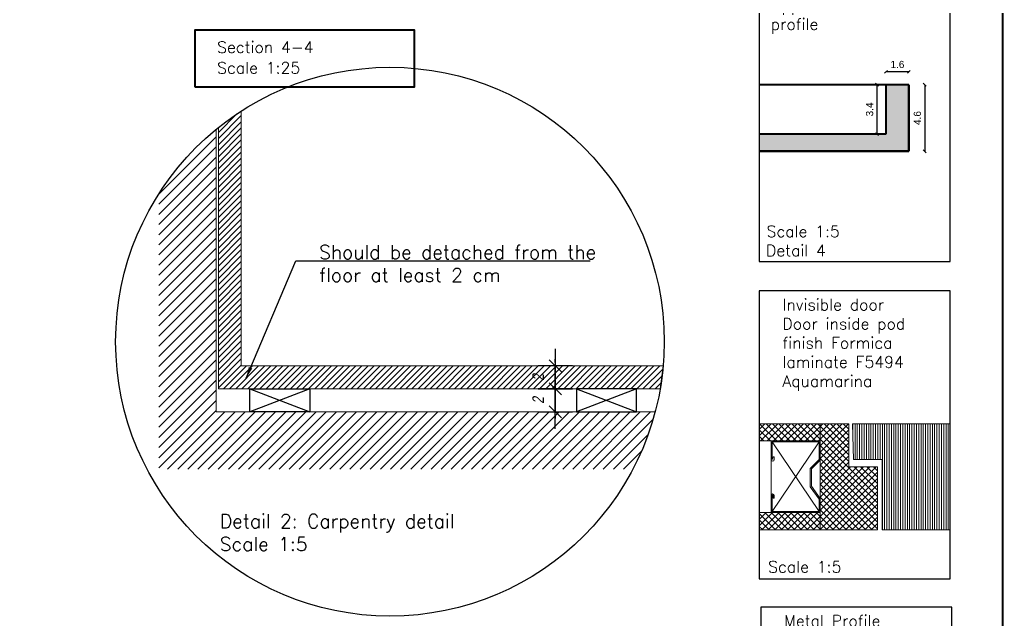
# Model space of a CAD drawing. Header units: inches. Extents: x 4017 to 5703, y -944 to 2840.
# Drawn here: x 5360 to 5702.9, y 1358.7 to 1567.8 of the extents above; entities that cross this region are included whole.
import ezdxf

# ---------------------------------------------------------------- set-up
doc = ezdxf.new("R2010")
doc.units = ezdxf.units.IN
doc.header["$MEASUREMENT"] = 0
doc.linetypes.add('DASHED', pattern=[19.05, 12.7, -6.35])
doc.layers.get('0').update_dxf_attribs({"color": 5})
doc.layers.get('DEFPOINTS').update_dxf_attribs({"color": 254})
doc.layers.add('1 - plaster', color=1, linetype='Continuous', lineweight=9)
doc.layers.add('1 - subStructural - Bearing', color=132, linetype='Continuous', lineweight=9)
for name, color, linetype in [('A-DIM-BLD', 8, 'Continuous'), ('A-dim-work', 8, 'Continuous'), ('A-VIEW-20', 1, 'Continuous'), ('TEXT', 14, 'Continuous')]:
    doc.layers.add(name, color=color, linetype=linetype)
doc.layers.add('F-Wall Ceiling Dark Green', color=7, linetype='DASHED', lineweight=9, true_color=0x284732)
doc.styles.add('a-dim', font='oron.shx', dxfattribs={"width": 0.8, "oblique": 10})
doc.styles.add('ENGLISH', font='romans.shx', dxfattribs={"height": 2})
doc.styles.get("Standard").update_dxf_attribs({"font": 'arial.ttf'})
doc.dimstyles.new('D-50', dxfattribs={"dimtxt": 11, "dimasz": 0.5, "dimexe": 0.2, "dimexo": 0, "dimgap": 0.8, "dimtad": 0, "dimdec": 0, "dimdsep": 46, "dimtxsty": 'Standard', "dimblk": 'ar11', "dimcen": 20, "dimdle": 0.1, "dimse1": 1, "dimse2": 1, "dimclrt": 2, "dimadec": 0, "dimazin": 0, "dimtfac": 1, "dimtdec": 0, "dimtix": 1, "dimtmove": 2, "dimatfit": 3, "dimfxl": 1, "dimtvp": 1, "dimtolj": 1, "dimlwd": -1, "dimlwe": -1, "dimarcsym": 0})
doc.dimstyles.new('DIM_25', dxfattribs={"dimscale": 0, "dimtxt": 5, "dimasz": 0.5, "dimexe": 3, "dimexo": 30, "dimgap": 5, "dimtad": 1, "dimdec": 0, "dimzin": 0, "dimdsep": 46, "dimtxsty": 'a-dim', "dimblk": 'dim', "dimcen": -2.5, "dimdle": 1.25, "dimse1": 1, "dimse2": 1, "dimclrd": 256, "dimclre": 256, "dimclrt": 256, "dimadec": 0, "dimazin": 0, "dimtfac": 1, "dimtdec": 0, "dimtix": 1, "dimtmove": 1, "dimatfit": 2, "dimldrblk": 'ANTO', "dimfxl": 1, "dimtvp": 0.346154, "dimtolj": 1, "dimtzin": 0, "dimlwd": -1, "dimlwe": -1, "dimarcsym": 0})
pattern_1 = [(45, (985.53006, -937.91785), (-0.2245064, 0.2245064), []), (135, (985.53006, -937.91785), (-0.2245064, -0.2245064), [])]

# ---------------------------------------------------------------- blocks, each defined once
blk = doc.blocks.new('ar11')
for p, q in [((0, 14.887), (0, -14.887)), ((-4.243, -4.243), (4.243, 4.243)), ((-12.405, 0), (12.405, 0))]:
    blk.add_line(p, q)
blk = doc.blocks.new('dim')
at = {"ltscale": 10}
for p, q in [((0, 5), (0, -5)), ((-5, 0), (5, 0)), ((-1.77, -1.77), (1.77, 1.77))]:
    blk.add_line(p, q, dxfattribs=at)
blk = doc.blocks.new('*D15')
at = {"layer": 'A-DIM-BLD', "ltscale": 0.3, "transparency": 16777216}
for p, q in [((1497.723, 560.425), (1497.723, 560.725)), ((1497.723, 560.125), (1497.723, 558.125)), ((1497.723, 557.825), (1497.723, 557.525))]:
    blk.add_line(p, q, dxfattribs=at)
at = {"layer": 'DEFPOINTS', "color": 0, "ltscale": 0.3, "transparency": 16777216}
for p in [(1506.872, 560.125), (1497.723, 558.125), (1506.872, 558.125)]:
    blk.add_point(p, dxfattribs=at)
at = {"layer": 'A-DIM-BLD', "ltscale": 0.3, "transparency": 16777216, "xscale": 0.3, "yscale": 0.3, "zscale": 0.3}
for p, rotation in [((1497.723, 560.125), 270), ((1497.723, 558.125), 90)]:
    blk.add_blockref('dim', p, dxfattribs=dict(at, rotation=rotation))
at = {"layer": 'A-DIM-BLD', "ltscale": 0.3, "transparency": 16777216, "insert": (1496.223, 559.125), "char_height": 1, "attachment_point": 5, "rotation": 90, "style": 'a-dim'}
blk.add_mtext('\\A1;2', dxfattribs=at)
blk = doc.blocks.new('ANTO')
at = {"color": 150}
for p, q in [((0, -1.63), (0, 12)), ((0, 7.8), (0, -11.66)), ((9.27, 0), (-11.01, 0)), ((0, -11.66), (0, -12))]:
    blk.add_line(p, q, dxfattribs=at)
blk.add_circle((0, 0), 4.37, dxfattribs=at)
blk = doc.blocks.new('*D16')
at = {"layer": 'A-DIM-BLD', "ltscale": 0.3, "transparency": 16777216}
for p, q in [((1497.723, 562.425), (1497.723, 562.725)), ((1497.723, 560.125), (1497.723, 562.125)), ((1497.723, 559.825), (1497.723, 559.525))]:
    blk.add_line(p, q, dxfattribs=at)
at = {"layer": 'DEFPOINTS', "color": 0, "ltscale": 0.3, "transparency": 16777216}
for p in [(1497.723, 562.125), (1507.135, 562.125), (1506.872, 560.125)]:
    blk.add_point(p, dxfattribs=at)
at = {"layer": 'A-DIM-BLD', "ltscale": 0.3, "transparency": 16777216, "xscale": 0.3, "yscale": 0.3, "zscale": 0.3}
for p, rotation in [((1497.723, 562.125), 270), ((1497.723, 560.125), 90)]:
    blk.add_blockref('dim', p, dxfattribs=dict(at, rotation=rotation))
at = {"layer": 'A-DIM-BLD', "ltscale": 0.3, "transparency": 16777216, "insert": (1496.223, 561.125), "char_height": 1, "attachment_point": 5, "rotation": 90, "style": 'a-dim'}
blk.add_mtext('\\A1;2', dxfattribs=at)
blk = doc.blocks.new('edfde')
at = {"layer": '1 - plaster', "true_color": 0xe0a352}
h = blk.add_hatch(dxfattribs=at)
h.set_pattern_fill('ANSI37', color=33, scale=0.1, style=0)
h.set_pattern_definition(pattern_1)
h.paths.add_polyline_path([(0, -5.908), (0, -7.108), (4.245, -7.108), (4.245, -5.908)])
h = blk.add_hatch(dxfattribs=at)
h.set_pattern_fill('ANSI37', color=33, scale=0.1, style=0)
h.set_pattern_definition(pattern_1)
h.paths.add_polyline_path([(4.245, -13.308), (4.245, -5.908), (6.245, -5.908), (6.245, -8.908), (8.245, -8.908), (8.245, -13.308)])
at = {"layer": '1 - plaster'}
h = blk.add_hatch(dxfattribs=at)
h.set_pattern_fill('LINE', color=256, scale=0.05, angle=90)
h.set_pattern_definition([(90, (0, 0), (-0.15875, 1e-17), [])])
h.paths.add_polyline_path([(8.566, -13.308), (13.31, -13.308), (13.31, -5.916), (6.514, -5.916), (6.566, -8.408), (8.566, -8.408), (8.566, -8.908)])
at = {"layer": '1 - plaster', "true_color": 0xe0a352}
h = blk.add_hatch(dxfattribs=at)
h.set_pattern_fill('ANSI37', color=33, scale=0.1, style=0)
h.set_pattern_definition(pattern_1)
h.paths.add_polyline_path([(0, -12.108), (0, -13.308), (4.245, -13.308), (4.245, -12.108)])
at = {"layer": '1 - subStructural - Bearing'}
h = blk.add_hatch(color=256, dxfattribs=at)
h.dxf.hatch_style = 1
edge = h.paths.add_edge_path()
edge.add_line((4.245, -11.13), (4.245, -12.108))
edge.add_line((4.245, -12.108), (0.821, -12.108))
edge.add_line((0.821, -12.108), (0.821, -10.916))
edge.add_arc((0.931, -10.916), 0.11, 360, 540, ccw=False)
edge.add_line((1.041, -10.916), (1.041, -11.109))
edge.add_line((1.041, -11.109), (0.968, -11.109))
edge.add_line((0.968, -11.109), (0.968, -10.916))
edge.add_arc((0.931, -10.916), 0.0367, 360.00001, 540.00001)
edge.add_line((0.895, -10.916), (0.895, -12.034))
edge.add_line((0.895, -12.034), (4.171, -12.034))
edge.add_line((4.171, -12.034), (4.171, -11.16))
edge.add_line((4.171, -11.16), (3.56, -10.305))
edge.add_line((3.56, -10.305), (3.56, -9.022))
edge.add_line((3.56, -9.022), (4.171, -8.411))
edge.add_line((4.171, -8.411), (4.171, -7.181))
edge.add_line((4.171, -7.181), (0.895, -7.181))
edge.add_line((0.895, -7.181), (0.895, -8.411))
edge.add_line((0.895, -8.411), (0.968, -8.217))
edge.add_line((0.968, -8.217), (1.041, -8.217))
edge.add_line((1.041, -8.217), (1.041, -8.411))
edge.add_arc((0.931, -8.411), 0.11, 180, 360, ccw=False)
edge.add_line((0.821, -8.411), (0.821, -7.108))
edge.add_line((0.821, -7.108), (4.245, -7.108))
edge.add_line((4.245, -7.108), (4.245, -8.441))
edge.add_line((4.245, -8.441), (3.633, -9.052))
edge.add_line((3.633, -9.052), (3.633, -10.274))
edge.add_line((3.633, -10.274), (4.245, -11.13))
at = {"layer": '1 - plaster'}
for points in [[(4.245, -7.108), (4.245, -5.908), (0, -5.908)], [(4.245, -13.308), (4.245, -5.908), (6.245, -5.908), (6.245, -8.908), (8.245, -8.908), (8.245, -13.308), (4.245, -13.308)], [(13.31, -5.916), (6.514, -5.916), (6.566, -8.408), (8.566, -8.408), (8.566, -8.908), (8.566, -13.308), (13.31, -13.308)], [(0, -7.108), (4.245, -7.108)], [(4.245, -13.308), (4.245, -12.108), (0, -12.108)], [(0, -13.308), (4.245, -13.308)]]:
    blk.add_lwpolyline(points, dxfattribs=at)
at = {"layer": '1 - subStructural - Bearing'}
for p, q in [((0.855, -12.108), (4.171, -7.181)), ((0.895, -7.181), (4.171, -12.034))]:
    blk.add_line(p, q, dxfattribs=at)
blk.add_lwpolyline([(4.245, -11.13), (4.245, -12.108), (0.821, -12.108), (0.821, -10.916, -1), (1.041, -10.916), (1.041, -11.109), (0.968, -11.109), (0.968, -10.916, 1), (0.895, -10.916), (0.895, -12.034), (4.171, -12.034), (4.171, -11.16), (3.56, -10.305), (3.56, -9.022), (4.171, -8.411), (4.171, -7.181), (0.895, -7.181), (0.895, -8.411), (0.968, -8.217), (1.041, -8.217), (1.041, -8.411, -1), (0.821, -8.411), (0.821, -7.108), (4.245, -7.108), (4.245, -8.441), (3.633, -9.052), (3.633, -10.274)], format="xyb", close=True, dxfattribs=at)
blk.add_lwpolyline([(0.821, -12.108), (4.245, -12.108), (4.245, -7.108), (0.821, -7.108), (0.821, -12.108)], dxfattribs=at)
at = {"layer": 'A-dim-work', "ltscale": 0.0005}
blk.add_lwpolyline([(0, -16.735), (13.31, -16.735), (13.31, 3.362), (0, 3.362)], close=True, dxfattribs=at)
at = {"layer": 'A-dim-work', "color": 6, "lineweight": 40, "ltscale": 20, "char_height": 0.8, "attachment_point": 1, "style": 'ENGLISH'}
for s, insert in [('Invisible door\\PDoor inside pod finish Formica laminate F5494 Aquamarina', (1.615, 2.798)), ('Scale 1:5', (0.62, -15.491))]:
    blk.add_mtext_dynamic_manual_height_columns(s, width=10.31092, gutter_width=1, heights=[0], dxfattribs=dict(at, insert=insert))
blk = doc.blocks.new('*D378')
at = {"layer": 'A-DIM-BLD', "ltscale": 0.3, "transparency": 16777216}
blk.add_line((5595.636, 1096.143), (5595.636, 1100.143), dxfattribs=at)
at = {"layer": 'DEFPOINTS', "color": 0, "ltscale": 0.3, "transparency": 16777216}
for p in [(5593.917, 1100.243), (5595.636, 1100.243), (5593.917, 1096.043)]:
    blk.add_point(p, dxfattribs=at)
at = {"layer": 'A-DIM-BLD', "ltscale": 0.3, "transparency": 16777216, "xscale": 0.1, "yscale": 0.1, "zscale": 0.1}
for p, rotation in [((5595.636, 1100.243), 90), ((5595.636, 1096.043), 270)]:
    blk.add_blockref('dim', p, dxfattribs=dict(at, rotation=rotation))
at = {"layer": 'A-DIM-BLD', "ltscale": 0.3, "transparency": 16777216, "insert": (5595.086, 1098.143), "char_height": 0.5, "attachment_point": 5, "rotation": 90, "style": 'a-dim'}
blk.add_mtext('\\A1;4', dxfattribs=at)
blk = doc.blocks.new('*D379')
at = {"layer": 'A-DIM-BLD', "ltscale": 0.3, "transparency": 16777216}
blk.add_line((5593.817, 1101.077), (5586.134, 1101.077), dxfattribs=at)
at = {"layer": 'DEFPOINTS', "color": 0, "ltscale": 0.3, "transparency": 16777216}
for p in [(5586.034, 1101.077), (5586.034, 1100.243), (5593.917, 1100.243)]:
    blk.add_point(p, dxfattribs=at)
at = {"layer": 'A-DIM-BLD', "ltscale": 0.3, "transparency": 16777216, "xscale": 0.1, "yscale": 0.1, "zscale": 0.1, "rotation": 180}
blk.add_blockref('dim', (5586.034, 1101.077), dxfattribs=at)
at = {"layer": 'A-DIM-BLD', "ltscale": 0.3, "transparency": 16777216, "xscale": 0.1, "yscale": 0.1, "zscale": 0.1}
blk.add_blockref('dim', (5593.917, 1101.077), dxfattribs=at)
at = {"layer": 'A-DIM-BLD', "ltscale": 0.3, "transparency": 16777216, "insert": (5589.976, 1101.627), "char_height": 0.5, "attachment_point": 5, "style": 'a-dim'}
blk.add_mtext('\\A1;10', dxfattribs=at)
blk = doc.blocks.new('_Oblique')
at = {"color": 0, "linetype": 'ByBlock', "lineweight": -2}
blk.add_line((-0.5, -0.5), (0.5, 0.5), dxfattribs=at)
blk = doc.blocks.new('detail4')
at = {"layer": 'F-Wall Ceiling Dark Green', "true_color": 0x006a8e}
h = blk.add_hatch(color=144, dxfattribs=at)
h.dxf.hatch_style = 1
h.paths.add_polyline_path([(-13.31, 8.887), (-13.31, 7.687), (-2.872, 7.687), (-2.872, 12.332), (-4.472, 12.332), (-4.472, 8.887)])
at = {"layer": '1 - plaster'}
blk.add_line((-13.31, 7.687), (-8.472, 7.687), dxfattribs=at)
at = {"layer": 'A-DIM-BLD', "ltscale": 0.3}
for p, q in [((-2.872, 13.234), (-4.472, 13.234)), ((-5.1, 12.332), (-5.1, 8.887)), ((-1.77, 12.332), (-1.77, 7.687))]:
    blk.add_line(p, q, dxfattribs=at)
at = {"layer": 'A-dim-work', "ltscale": 0.0005}
for p, q in [((0, 20.097), (-13.31, 20.097)), ((-13.31, 20.097), (-13.31, 0)), ((0, 0), (0, 20.097)), ((-13.31, 0), (0, 0))]:
    blk.add_line(p, q, dxfattribs=at)
at = {"layer": 'A-dim-work', "color": 6, "lineweight": 40, "ltscale": 20}
for p, q in [((-2.872, 12.332), (-13.31, 12.332)), ((-4.472, 12.332), (-4.472, 8.887)), ((-2.872, 7.687), (-2.872, 12.332)), ((-2.872, 12.332), (-2.872, 7.687)), ((-4.472, 8.887), (-13.31, 8.887)), ((-13.31, 7.687), (-2.872, 7.687)), ((-2.872, 7.687), (-13.31, 7.687))]:
    blk.add_line(p, q, dxfattribs=at)
at = {"layer": 'A-DIM-BLD', "ltscale": 0.3, "xscale": 0.2, "yscale": 0.2, "zscale": 0.2}
for p, rotation in [((-4.472, 13.234), 180), ((-5.1, 12.332), 90), ((-1.77, 12.332), 90), ((-5.1, 8.887), 270), ((-1.77, 7.687), 270)]:
    blk.add_blockref('_Oblique', p, dxfattribs=dict(at, rotation=rotation))
blk.add_blockref('_Oblique', (-2.872, 13.234), dxfattribs=at)
at = {"layer": 'A-DIM-BLD', "ltscale": 0.3, "insert": (-3.672, 13.745), "char_height": 0.5, "attachment_point": 5}
blk.add_mtext('\\A1;1.6', dxfattribs=at)
at = {"layer": 'A-DIM-BLD', "ltscale": 0.3, "char_height": 0.5, "attachment_point": 5, "rotation": 90}
for s, insert in [('\\A1;3.4', (-5.611, 10.609)), ('\\A1;4.6', (-2.28, 10.009))]:
    blk.add_mtext(s, dxfattribs=dict(at, insert=insert))
at = {"layer": 'A-dim-work', "color": 6, "style": 'ENGLISH'}
for s, p in [('Upper shelf', (-12.516, 17.486)), ('profile', (-12.516, 16.153)), ('Scale 1:5', (-12.804, 1.699)), ('Detail 4', (-12.842, 0.366))]:
    blk.add_text(s, height=0.8, dxfattribs=at).set_placement(p)
blk = doc.blocks.new('CAB FLO2')
at = {"layer": 'A-DIM-BLD', "ltscale": 0.3}
h = blk.add_hatch(dxfattribs=at)
h.set_pattern_fill('ANSI31', color=256, scale=5)
h.set_pattern_definition([(45, (-3702.82915, 905.2688), (-0.44194174, 0.44194174), [])])
edge = h.paths.add_edge_path()
edge.add_arc((-2.381, 2.112), 23.93, 129.3485, 147.45579)
edge.add_line((-22.553, 14.985), (-22.553, -9))
edge.add_line((-22.553, -9), (18.813, -9))
edge.add_arc((-2.381, 2.112), 23.93, 332.33271, 345.20298)
edge.add_line((20.756, -4), (-17.553, -4))
edge.add_line((-17.553, -4), (-17.553, 20.617))
at = {"layer": 'A-VIEW-20', "linetype": 'Continuous', "lineweight": 13}
h = blk.add_hatch(dxfattribs=at)
h.set_pattern_fill('ANSI31', color=1, scale=3)
h.set_pattern_definition([(45, (-3702.82915, 905.26877), (-0.265165043, 0.265165043), [])])
edge = h.paths.add_edge_path()
edge.add_arc((-2.381, 2.112), 23.93, 122.82682, 128.73197)
edge.add_line((-17.353, 20.779), (-17.353, -2))
edge.add_line((-17.353, -2), (21.194, -2))
edge.add_line((21.194, -2), (21.456, 0))
edge.add_line((21.456, 0), (-15.353, 0))
edge.add_line((-15.353, 0), (-15.353, 22.221))
at = {"layer": 'A-DIM-BLD', "ltscale": 0.3}
for points in [[(-14.6, -2), (-9.374, -2), (-9.374, -4), (-14.6, -4)], [(19.12, -2), (13.894, -2), (13.894, -4), (19.12, -4)]]:
    blk.add_lwpolyline(points, close=True, dxfattribs=at)
for points in [[(-9.374, -2), (-14.6, -4)], [(-14.6, -2), (-9.374, -4)], [(13.894, -2), (19.12, -4)], [(19.12, -2), (13.894, -4)]]:
    blk.add_lwpolyline(points, dxfattribs=at)
blk.add_circle((-2.381, 2.112), 23.93, dxfattribs=at)
at = {"layer": 'A-VIEW-20', "color": 1, "linetype": 'Continuous', "lineweight": 13}
for points in [[(21.456, 0), (-15.353, 0), (-15.353, 22.221)], [(20.756, -4), (-17.553, -4), (-17.553, 20.617)], [(21.194, -2), (-17.353, -2), (-17.353, 20.779)], [(21.194, -2), (21.456, 0)]]:
    blk.add_lwpolyline(points, dxfattribs=at)
at = {"layer": 'TEXT', "char_height": 1.2, "attachment_point": 1, "style": 'ENGLISH'}
for s, width, insert in [('Should be detached from the \\Pfloor at least 2 cm', 34.29696, (-8.564, 10.52)), ('Detail 2: Carpentry detail \\PScale 1:5', 37.80531, (-17.228, -12.936))]:
    blk.add_mtext_dynamic_manual_height_columns(s, width=width, gutter_width=1, heights=[0], dxfattribs=dict(at, insert=insert))
at = {"layer": 'A-DIM-BLD', "ltscale": 0.3}
for base, p2, picture, middle in [((12.045, 0), (21.456, 0), '*D16', (10.545, -1)), ((12.045, -4), (21.194, -4), '*D15', (10.545, -3))]:
    dim = blk.add_linear_dim(base=base, p1=(21.194, -2), p2=p2, angle=90, dimstyle='DIM_25', override={"dimscale": 1, "dimtxt": 1, "dimasz": 0.3, "dimgap": 1}, dxfattribs=at)
    dim.commit()
    dim.dimension.update_dxf_attribs({"geometry": picture, "text_midpoint": middle, "insert": (-1485.679, -562.125)})
at = {"layer": 'TEXT', "color": 1}
blk.add_leader([(-14.934, -1.081), (-10.584, 9.152), (15.098, 9.152)], dimstyle='D-50', override={"dimasz": 1, "dimfxl": 1.25, "dimfxlon": 1}, dxfattribs=at)
blk = doc.blocks.new('detail3')
at = {"layer": '1 - subStructural - Bearing'}
h = blk.add_hatch(color=256, dxfattribs=at)
h.dxf.hatch_style = 1
h.paths.add_polyline_path([(0.772, 9.994), (0.772, 10.094), (8.655, 10.094), (8.655, 5.894), (8.555, 5.894), (8.555, 9.994)])
at = {"layer": 'F-Wall Ceiling Dark Green', "true_color": 0x006a8e}
h = blk.add_hatch(color=144, dxfattribs=at)
h.dxf.hatch_style = 1
h.paths.add_polyline_path([(0, 9.894), (0, 5.894), (8.455, 5.894), (8.455, 9.894)])
at = {"layer": '1 - plaster'}
for points in [[(0, 9.894), (8.455, 9.894), (8.455, 5.894)], [(8.455, 5.894), (0, 5.894)]]:
    blk.add_lwpolyline(points, dxfattribs=at)
at = {"layer": '1 - subStructural - Bearing'}
blk.add_lwpolyline([(0.772, 9.994), (0.772, 10.094), (8.655, 10.094), (8.655, 5.894), (8.555, 5.894), (8.555, 9.994)], close=True, dxfattribs=at)
at = {"layer": 'A-dim-work', "ltscale": 0.0005}
blk.add_lwpolyline([(0, 0), (13.31, 0), (13.31, 20.097), (0, 20.097)], close=True, dxfattribs=at)
at = {"layer": 'A-dim-work', "color": 6, "lineweight": 40, "ltscale": 20, "char_height": 0.8, "attachment_point": 1, "style": 'ENGLISH'}
for s, insert in [('Metal Profile integrated into the steps', (1.615, 19.533)), ('Scale 1:5\\PDetail 3', (0.62, 2.499))]:
    blk.add_mtext_dynamic_manual_height_columns(s, width=10.31092, gutter_width=1, heights=[0], dxfattribs=dict(at, insert=insert))
at = {"layer": 'TEXT', "insert": (7.293, 13.639), "char_height": 0.6, "attachment_point": 1, "style": 'ENGLISH'}
blk.add_mtext_dynamic_manual_height_columns('Metal profile', width=17.14848, gutter_width=0.5, heights=[0], dxfattribs=at)
at = {"layer": 'A-DIM-BLD', "ltscale": 0.3}
dim = blk.add_linear_dim(base=(0.772, 10.928), p1=(8.655, 10.094), p2=(0.772, 10.094), text='10', dimstyle='DIM_25', override={"dimscale": 1, "dimtxt": 0.5, "dimasz": 0.1, "dimexe": 1, "dimgap": 0.3}, dxfattribs=at)
dim.commit()
dim.dimension.update_dxf_attribs({"geometry": '*D379', "text_midpoint": (4.713, 11.478), "insert": (-5585.263, -1090.149)})
dim = blk.add_linear_dim(base=(10.373, 10.094), p1=(8.655, 5.894), p2=(8.655, 10.094), angle=90, dimstyle='DIM_25', override={"dimscale": 1, "dimtxt": 0.5, "dimasz": 0.1, "dimexe": 1, "dimgap": 0.3}, dxfattribs=at)
dim.commit()
dim.dimension.update_dxf_attribs({"geometry": '*D378', "text_midpoint": (9.823, 7.994), "insert": (-5585.263, -1090.149)})
at = {"layer": 'TEXT', "color": 1}
blk.add_leader([(5.067, 10.094), (6.283, 12.955), (13.31, 12.955)], dimstyle='D-50', override={"dimasz": 1, "dimfxl": 1.25, "dimfxlon": 1}, dxfattribs=at)

msp = doc.modelspace()

# ---------------------------------------------------------------- linework, layer by layer
at = {"layer": 'A-dim-work', "color": 6, "lineweight": 40, "ltscale": 20}
for points in [[(4016.52, 1149.28), (4016.52, 1961.78), (5702.9, 1961.78), (5702.9, 1149.28)], [(5421.07, 1544.39), (5497.82, 1544.39), (5497.82, 1564.2), (5421.07, 1564.2)], [(5421.07, 1544.39), (5497.82, 1544.39), (5497.82, 1564.2), (5421.07, 1564.2)]]:
    msp.add_lwpolyline(points, close=True, dxfattribs=at)

# ---------------------------------------------------------------- block references
at = {"xscale": 5, "yscale": 5, "zscale": 5}
for name, p in [('detail4', (5684.65, 1483.46)), ('detail3', (5618.67, 1262.45))]:
    msp.add_blockref(name, p, dxfattribs=at)
at = {"layer": 'A-dim-work', "xscale": 5, "yscale": 5, "zscale": 5}
msp.add_blockref('edfde', (5618.09, 1456.42), dxfattribs=at)
at = {"layer": 'A-VIEW-20', "xscale": 4, "yscale": 4, "zscale": 4}
msp.add_blockref('CAB FLO2', (5498.74, 1447.05), dxfattribs=at)

# ---------------------------------------------------------------- texts
at = {"layer": 'A-dim-work', "color": 6, "lineweight": 40, "ltscale": 20, "char_height": 4, "attachment_point": 1, "style": 'ENGLISH'}
for s, insert in [('Section 4-4', (5428.92, 1560.21)), ('Scale 1:25', (5428.92, 1553))]:
    msp.add_mtext_dynamic_manual_height_columns(s, width=90.6117, gutter_width=1, heights=[0], dxfattribs=dict(at, insert=insert))

doc.saveas('drawing.dxf')
